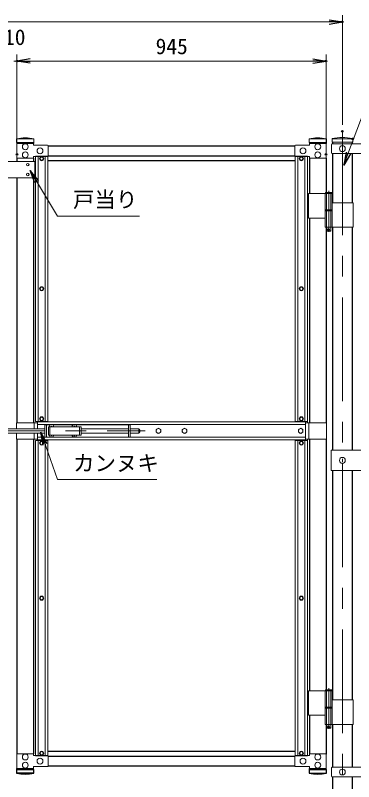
# Model space of a CAD drawing. Units: millimetres, scale not verified. Extents: x -4200 to 4200, y -2970 to 2970.
# Drawn here: x 1736 to 2771, y -619 to 1726 of the extents above; entities that cross this region are included whole.
import ezdxf
from ezdxf.enums import TextEntityAlignment as Align

# ---------------------------------------------------------------- set-up
doc = ezdxf.new("R2010")
doc.units = ezdxf.units.MM
doc.header["$LTSCALE"] = 10
doc.header["$PDMODE"] = 32
doc.header["$PDSIZE"] = 5
doc.linetypes.add('DASHED', pattern=[7.5, 6, -1.5])
doc.linetypes.add('USER1', pattern=[50.8, 31.75, -6.35, 6.35, -6.35])
for name, color, linetype, lineweight in [('0-0_D-STR1', 1, 'Continuous', 25), ('0-1_D-STR3', 3, 'Continuous', 13), ('0-2_D-BMK', 2, 'USER1', 13), ('0-3_D-STR-DIM', 7, 'Continuous', 13), ('0-9_D-STR-TXT', 7, 'Continuous', 13), ('0-B_D-STR2', 7, 'Continuous', 13)]:
    doc.layers.add(name, color=color, linetype=linetype, lineweight=lineweight)
doc.layers.add('0-4_0', color=7, linetype='Continuous')
doc.layers.add('0-5_Defpoints', color=8, linetype='Continuous')
doc.styles.add('ＭＳ ゴシック', font='')
doc.styles.get('ＭＳ ゴシック').set_extended_font_data('MS Gothic')

# ---------------------------------------------------------------- blocks, each defined once
blk = doc.blocks.new('_Open')
at = {"layer": '0-4_0'}
blk.add_line((-10, 1.667), (0, 0), dxfattribs=at)
blk.add_lwpolyline([(-10, -1.667), (0, 0), (-10, 0)], dxfattribs=at)

msp = doc.modelspace()

# ---------------------------------------------------------------- linework, layer by layer
at = {"layer": '0-0_D-STR1'}
for p, q in [((1741.08, 1336.87), (1741.08, 1333.87)), ((1791.88, 1336.87), (1791.88, 1333.87)), ((2635.28, 1336.87), (2635.28, 1333.87)), ((2686.08, 1336.87), (2686.08, 1333.87)), ((2705.83, 1338.07), (2705.83, 1332.86)), ((2766.33, 1338.07), (2766.33, 1332.86)), ((1836.36, 1326.37), (2590.8, 1326.37)), ((1836.36, 1296.37), (2590.8, 1296.37)), ((2705.83, 1302.86), (2705.83, 1153.36)), ((2766.33, 1302.86), (2766.33, 1153.36)), ((1741.08, 1288.87), (1741.08, 1279.05)), ((1791.88, 1288.87), (1791.88, 1279.05)), ((1835.58, 1281.37), (2591.58, 1281.37)), ((2635.28, 1288.87), (2635.28, 1180.66)), ((2686.08, 1288.87), (2686.08, 1183.66)), ((1741.08, 1229.05), (1741.08, 479.36)), ((1791.88, 1229.05), (1791.88, 479.36)), ((2635.28, 1105.66), (2635.28, 479.36)), ((2686.08, 1077.66), (2686.08, 479.36)), ((2686.08, 1077.66), (2686.08, 479.36)), ((2705.83, 1078.36), (2705.83, 395.36)), ((2766.33, 1078.36), (2766.33, 395.36)), ((1741.08, 429.36), (1741.08, -534.24)), ((1791.88, 429.36), (1791.88, -533.13)), ((2635.28, 429.36), (2635.28, -340.34)), ((2686.08, 429.36), (2686.08, -337.34)), ((2705.83, 333.36), (2705.83, -367.64)), ((2766.33, 333.36), (2766.33, -367.64)), ((2635.28, -415.34), (2635.28, -533.13)), ((2686.08, -443.34), (2686.08, -534.24)), ((2705.83, -442.64), (2705.83, -574.14)), ((2766.33, -442.64), (2766.33, -574.14)), ((1835.58, -525.63), (2591.58, -525.63)), ((1836.36, -540.63), (2590.8, -540.63)), ((1739.88, -581.13), (1793.08, -581.13)), ((1739.88, -581.13), (1739.88, -592.13)), ((1741.08, -581.13), (1741.08, -578.13)), ((1791.88, -581.13), (1791.88, -578.13)), ((1793.08, -592.13), (1793.08, -581.13)), ((1836.36, -570.63), (2590.8, -570.63)), ((2634.08, -581.13), (2687.28, -581.13)), ((2634.08, -581.13), (2634.08, -592.13)), ((2635.28, -581.13), (2635.28, -578.13)), ((2686.08, -581.13), (2686.08, -578.13)), ((2687.28, -592.13), (2687.28, -581.13)), ((1791.88, -592.13), (1741.08, -592.13)), ((2634.08, -592.13), (2687.28, -592.13)), ((2705.83, -604.14), (2705.83, -974.14)), ((2766.33, -604.14), (2766.33, -974.14))]:
    msp.add_line(p, q, dxfattribs=at)
for centre in [(1766.48, -475.71), (2660.68, -475.71)]:
    msp.add_arc(centre, 119.43, 257.13052, 282.86948, dxfattribs=at)
at = {"layer": '0-1_D-STR3'}
for p, q in [((1739.88, 1347.87), (1793.08, 1347.87)), ((1739.88, 1336.87), (1739.88, 1347.87)), ((1739.88, 1336.87), (1793.08, 1336.87)), ((1793.08, 1347.87), (1793.08, 1336.87)), ((2634.08, 1347.87), (2687.28, 1347.87)), ((2634.08, 1336.87), (2634.08, 1347.87)), ((2634.08, 1336.87), (2687.28, 1336.87)), ((2687.28, 1347.87), (2687.28, 1336.87)), ((2704.63, 1338.07), (2704.63, 1348.95)), ((2767.53, 1338.07), (2704.63, 1338.07)), ((2766.33, 1347.86), (2705.83, 1347.86)), ((2767.53, 1338.07), (2767.53, 1348.95)), ((1836.63, 1326.37), (1836.63, 1296.37)), ((2590.53, 1326.37), (2590.53, 1296.37)), ((2702.75, 1330.86), (2702.75, 1304.86)), ((2809.08, 1332.86), (2704.75, 1332.86)), ((1835.58, 1295.12), (1797.58, 1295.12)), ((1797.58, 1295.12), (1797.58, 483.61)), ((1805.58, 1295.12), (1805.58, 483.61)), ((1827.58, 1295.12), (1827.58, 483.61)), ((1835.58, 1295.12), (1835.58, 483.61)), ((2591.58, 1295.12), (2629.58, 1295.12)), ((2591.58, 1295.12), (2591.58, 483.61)), ((2599.58, 1295.12), (2599.58, 483.61)), ((2621.58, 1295.12), (2621.58, 483.61)), ((2629.58, 1295.12), (2629.58, 483.61)), ((2809.08, 1302.86), (2704.75, 1302.86)), ((1795.48, 1279.05), (1675.48, 1279.05)), ((1795.48, 1279.05), (1795.48, 1229.05)), ((1795.48, 1229.05), (1675.48, 1229.05)), ((2632.13, 1180.66), (2632.13, 1105.66)), ((2632.13, 1180.66), (2705.04, 1180.66)), ((2683.44, 1180.66), (2683.44, 1130.66)), ((2704.24, 1182.66), (2684.24, 1182.66)), ((2685.24, 1183.66), (2703.24, 1183.66)), ((2704.24, 1182.66), (2703.24, 1183.66)), ((2704.24, 1182.66), (2704.24, 1180.66)), ((2705.04, 1180.66), (2705.04, 1130.66)), ((2705.04, 1152.66), (2769.38, 1152.66)), ((2769.38, 1152.66), (2769.38, 1077.66)), ((2683.44, 1130.66), (2705.04, 1130.66)), ((2683.44, 1127.66), (2705.04, 1127.66)), ((2683.44, 1127.66), (2683.44, 1077.66)), ((2683.74, 1130.66), (2683.74, 1127.66)), ((2683.74, 1127.66), (2704.74, 1127.66)), ((2704.74, 1130.66), (2704.74, 1127.66)), ((2705.04, 1127.66), (2705.04, 1077.66)), ((2632.13, 1105.66), (2683.33, 1105.66)), ((2683.44, 1077.66), (2769.38, 1077.66)), ((2688.24, 1077.66), (2688.24, 1066.66)), ((2689.24, 1065.66), (2688.24, 1066.66)), ((2689.24, 1065.66), (2699.24, 1065.66)), ((2699.24, 1065.66), (2700.24, 1066.66)), ((1739.48, 479.36), (1739.48, 460.86)), ((1739.48, 479.36), (1803.58, 479.36)), ((1793.48, 479.36), (1793.48, 460.86)), ((1835.58, 483.61), (1797.58, 483.61)), ((1803.58, 481.86), (2623.58, 481.86)), ((1803.58, 460.86), (1803.58, 481.86)), ((1803.58, 473.86), (2623.58, 473.86)), ((1826.73, 473.36), (1826.73, 435.36)), ((1826.73, 473.36), (1844.13, 473.36)), ((1831.23, 473.36), (1831.23, 435.36)), ((1846.34, 470.01), (1846.31, 468.71)), ((1846.34, 470.01), (1847.13, 470.01)), ((1847.13, 470.01), (1847.15, 468.71)), ((1849.33, 473.36), (1914.13, 473.36)), ((1916.34, 470.01), (1916.31, 468.71)), ((1916.34, 470.01), (1917.13, 470.01)), ((1917.13, 470.01), (1917.15, 468.71)), ((1919.33, 473.36), (2086.73, 473.36)), ((2082.23, 473.36), (2082.23, 435.36)), ((2086.73, 473.36), (2086.73, 435.36)), ((2591.58, 483.61), (2629.58, 483.61)), ((2623.58, 426.86), (2623.58, 481.86)), ((2687.68, 479.36), (2623.58, 479.36)), ((2633.68, 479.36), (2633.68, 429.36)), ((2687.68, 479.36), (2687.68, 429.36)), ((1645.93, 460.86), (1826.73, 460.86)), ((1645.93, 447.86), (1826.73, 447.86)), ((1739.48, 447.86), (1739.48, 429.36)), ((1793.48, 447.86), (1793.48, 429.36)), ((1803.58, 426.86), (1803.58, 447.86)), ((1837.23, 466.86), (1837.23, 441.86)), ((1837.23, 466.86), (1937.23, 466.86)), ((1844.88, 467.28), (1843.58, 467.26)), ((1843.58, 467.26), (1843.58, 466.86)), ((1914.88, 467.28), (1913.58, 467.26)), ((1913.58, 467.26), (1913.58, 466.86)), ((1918.58, 467.28), (1919.88, 467.26)), ((1919.88, 467.26), (1919.88, 466.86)), ((1937.23, 466.86), (1937.23, 441.86)), ((1937.23, 460.86), (2082.23, 460.86)), ((1937.23, 447.86), (2082.23, 447.86)), ((2086.73, 460.86), (2113.73, 460.86)), ((2086.73, 447.86), (2113.73, 447.86)), ((2113.73, 460.86), (2113.73, 447.86)), ((2116.73, 457.86), (2116.73, 450.86)), ((1739.48, 429.36), (1803.58, 429.36)), ((1835.58, 425.11), (1797.58, 425.11)), ((1797.58, -539.38), (1797.58, 425.11)), ((1803.58, 434.86), (2623.58, 434.86)), ((1803.58, 426.86), (2623.58, 426.86)), ((1805.58, -539.38), (1805.58, 425.11)), ((1826.73, 435.36), (1844.13, 435.36)), ((1827.58, -539.38), (1827.58, 425.11)), ((1835.58, -539.38), (1835.58, 425.11)), ((1837.23, 441.86), (1937.23, 441.86)), ((1843.58, 441.47), (1843.58, 441.86)), ((1844.88, 441.44), (1843.58, 441.47)), ((1846.34, 438.71), (1846.31, 440.01)), ((1846.34, 438.71), (1847.13, 438.71)), ((1847.13, 438.71), (1847.15, 440.01)), ((1848.58, 441.44), (1849.88, 441.47)), ((1849.33, 435.36), (1914.13, 435.36)), ((1849.88, 441.47), (1849.88, 441.86)), ((1913.58, 441.47), (1913.58, 441.86)), ((1914.88, 441.44), (1913.58, 441.47)), ((1916.34, 438.71), (1916.31, 440.01)), ((1916.34, 438.71), (1917.13, 438.71)), ((1917.13, 438.71), (1917.15, 440.01)), ((1918.58, 441.44), (1919.88, 441.47)), ((1919.33, 435.36), (2086.73, 435.36)), ((1919.88, 441.47), (1919.88, 441.86)), ((2591.58, 425.11), (2629.58, 425.11)), ((2591.58, -539.38), (2591.58, 425.11)), ((2599.58, -539.38), (2599.58, 425.11)), ((2621.58, -539.38), (2621.58, 425.11)), ((2687.68, 429.36), (2623.58, 429.36)), ((2629.58, -539.38), (2629.58, 425.11)), ((2702.13, 395.36), (2809.08, 395.36)), ((2702.13, 333.36), (2702.13, 395.36)), ((2702.13, 333.36), (2809.08, 333.36)), ((2632.13, -340.34), (2632.13, -415.34)), ((2632.13, -340.34), (2705.04, -340.34)), ((2683.44, -340.34), (2683.44, -390.34)), ((2704.24, -338.34), (2684.24, -338.34)), ((2685.24, -337.34), (2703.24, -337.34)), ((2704.24, -338.34), (2703.24, -337.34)), ((2704.24, -338.34), (2704.24, -340.34)), ((2705.04, -340.34), (2705.04, -390.34)), ((2705.04, -368.34), (2769.38, -368.34)), ((2769.38, -368.34), (2769.38, -443.34)), ((2683.44, -390.34), (2705.04, -390.34)), ((2683.44, -393.34), (2705.04, -393.34)), ((2683.44, -393.34), (2683.44, -443.34)), ((2683.74, -390.34), (2683.74, -393.34)), ((2683.74, -393.34), (2704.74, -393.34)), ((2704.74, -390.34), (2704.74, -393.34)), ((2705.04, -393.34), (2705.04, -443.34)), ((2632.13, -415.34), (2683.33, -415.34)), ((2683.44, -443.34), (2769.38, -443.34)), ((2688.24, -443.34), (2688.24, -454.34)), ((2689.24, -455.34), (2688.24, -454.34)), ((2689.24, -455.34), (2699.24, -455.34)), ((2699.24, -455.34), (2700.24, -454.34)), ((1835.58, -539.38), (1797.58, -539.38)), ((1836.63, -570.63), (1836.63, -540.63)), ((2590.53, -570.63), (2590.53, -540.63)), ((2591.58, -539.38), (2629.58, -539.38)), ((2702.75, -576.14), (2702.75, -602.14)), ((2809.08, -574.14), (2704.75, -574.14)), ((2809.08, -604.14), (2704.75, -604.14))]:
    msp.add_line(p, q, dxfattribs=at)
at = {"layer": '0-1_D-STR3', "linetype": 'DASHED'}
for p, q in [((2687.94, 1180.66), (2687.94, 1130.66)), ((2700.54, 1180.66), (2700.54, 1130.66)), ((2687.94, 1127.66), (2687.94, 1077.66)), ((2700.54, 1127.66), (2700.54, 1077.66)), ((1841.73, 466.86), (1841.73, 441.86)), ((1932.73, 466.86), (1932.73, 441.86)), ((2687.94, -340.34), (2687.94, -390.34)), ((2700.54, -340.34), (2700.54, -390.34)), ((2687.94, -393.34), (2687.94, -443.34)), ((2700.54, -393.34), (2700.54, -443.34))]:
    msp.add_line(p, q, dxfattribs=at)
at = {"layer": '0-1_D-STR3'}
for points in [[(1791.88, 1288.87), (1741.08, 1288.87), (1741.08, 1333.87), (1791.88, 1333.87), (1791.88, 1328.37), (1834.63, 1328.37)], [(2635.28, 1288.87), (2686.08, 1288.87), (2686.08, 1333.87), (2635.28, 1333.87), (2635.28, 1328.37), (2592.53, 1328.37)], [(1791.88, 1288.87), (1791.88, 1294.37), (1834.63, 1294.37)], [(2635.28, 1288.87), (2635.28, 1294.37), (2592.53, 1294.37)], [(2685.24, 1183.66), (2684.24, 1182.66), (2684.24, 1180.66)], [(2700.24, 1077.66), (2700.24, 1066.66), (2688.24, 1066.66)], [(1848.58, 467.28), (1849.88, 467.26), (1849.88, 466.86)], [(2685.24, -337.34), (2684.24, -338.34), (2684.24, -340.34)], [(2700.24, -443.34), (2700.24, -454.34), (2688.24, -454.34)], [(1791.88, -533.13), (1741.08, -533.13), (1741.08, -578.13), (1791.88, -578.13), (1791.88, -572.63), (1834.63, -572.63)], [(1791.88, -533.13), (1791.88, -538.63), (1834.63, -538.63)], [(2635.28, -533.13), (2686.08, -533.13), (2686.08, -578.13), (2635.28, -578.13), (2635.28, -572.63), (2592.53, -572.63)], [(2635.28, -533.13), (2635.28, -538.63), (2592.53, -538.63)]]:
    msp.add_lwpolyline(points, dxfattribs=at)
for points in [[(1810.81, 1287.37), (1813.69, 1292.37), (1819.47, 1292.37), (1822.35, 1287.37), (1819.47, 1282.37), (1813.69, 1282.37)], [(2616.35, 1287.37), (2613.47, 1292.37), (2607.69, 1292.37), (2604.81, 1287.37), (2607.69, 1282.37), (2613.47, 1282.37)], [(1810.81, 889.36), (1813.69, 894.36), (1819.47, 894.36), (1822.35, 889.36), (1819.47, 884.36), (1813.69, 884.36)], [(2616.35, 889.36), (2613.47, 894.36), (2607.69, 894.36), (2604.81, 889.36), (2607.69, 884.36), (2613.47, 884.36)], [(1810.81, 491.36), (1813.69, 486.36), (1819.47, 486.36), (1822.35, 491.36), (1819.47, 496.36), (1813.69, 496.36)], [(2616.35, 491.36), (2613.47, 486.36), (2607.69, 486.36), (2604.81, 491.36), (2607.69, 496.36), (2613.47, 496.36)], [(2173.58, 462.46), (2166.57, 458.41), (2166.57, 450.31), (2173.58, 446.26), (2180.6, 450.31), (2180.6, 458.41)], [(2253.58, 462.46), (2246.57, 458.41), (2246.57, 450.31), (2253.58, 446.26), (2260.6, 450.31), (2260.6, 458.41)], [(2608.58, 462.46), (2601.57, 458.41), (2601.57, 450.31), (2608.58, 446.26), (2615.6, 450.31), (2615.6, 458.41)], [(1810.81, 417.36), (1813.69, 422.36), (1819.47, 422.36), (1822.35, 417.36), (1819.47, 412.36), (1813.69, 412.36)], [(2616.35, 417.36), (2613.47, 422.36), (2607.69, 422.36), (2604.81, 417.36), (2607.69, 412.36), (2613.47, 412.36)], [(1810.81, -57.14), (1813.69, -52.14), (1819.47, -52.14), (1822.35, -57.14), (1819.47, -62.14), (1813.69, -62.14)], [(2616.35, -57.14), (2613.47, -52.14), (2607.69, -52.14), (2604.81, -57.14), (2607.69, -62.14), (2613.47, -62.14)], [(1810.81, -531.63), (1813.69, -536.63), (1819.47, -536.63), (1822.35, -531.63), (1819.47, -526.63), (1813.69, -526.63)], [(1810.81, -531.63), (1813.69, -536.63), (1819.47, -536.63), (1822.35, -531.63), (1819.47, -526.63), (1813.69, -526.63)], [(2616.35, -531.63), (2613.47, -536.63), (2607.69, -536.63), (2604.81, -531.63), (2607.69, -526.63), (2613.47, -526.63)]]:
    msp.add_lwpolyline(points, close=True, dxfattribs=at)
for centre, radius in [((1766.48, 1323.87), 9), ((1811.63, 1311.37), 9), ((2615.53, 1311.37), 9), ((2660.68, 1323.87), 9), ((2736.08, 1317.86), 9), ((1766.48, 1298.87), 9), ((1816.58, 1287.37), 6.25), ((1816.58, 1287.37), 5), ((2610.58, 1287.37), 6.25), ((2610.58, 1287.37), 5), ((2660.68, 1298.87), 9), ((1773.99, 1269.05), 4), ((1773.99, 1239.05), 4), ((2694.24, 1070.66), 2.5), ((1816.58, 889.36), 6.25), ((1816.58, 889.36), 5), ((2610.58, 889.36), 6.25), ((2610.58, 889.36), 5), ((1816.58, 491.36), 6.25), ((1816.58, 491.36), 5), ((2610.58, 491.36), 6.25), ((2610.58, 491.36), 5), ((2173.58, 454.36), 7.03), ((2253.58, 454.36), 7.03), ((2608.58, 454.36), 7.03), ((1816.58, 417.36), 6.25), ((1816.58, 417.36), 5), ((2610.58, 417.36), 6.25), ((2610.58, 417.36), 5), ((2736.08, 364.36), 9), ((1816.58, -57.14), 6.25), ((1816.58, -57.14), 5), ((2610.58, -57.14), 6.25), ((2610.58, -57.14), 5), ((2694.24, -450.34), 2.5), ((1766.48, -543.13), 9), ((1816.58, -531.63), 6.25), ((1816.58, -531.63), 6.25), ((1816.58, -531.63), 5), ((1816.58, -531.63), 5), ((2610.58, -531.63), 6.25), ((2610.58, -531.63), 5), ((2660.68, -543.13), 9), ((1766.48, -568.13), 9), ((1811.63, -555.63), 9), ((2615.53, -555.63), 9), ((2660.68, -568.13), 9), ((2736.08, -589.14), 9)]:
    msp.add_circle(centre, radius, dxfattribs=at)
for centre, radius, start, end in [((1766.48, 1231.44), 119.43, 77.13052, 102.86948), ((2660.68, 1231.44), 119.43, 77.13052, 102.86948), ((2736.08, 1192.07), 160, 78.66399, 101.33601), ((1834.63, 1326.37), 2, 0, 90), ((2592.53, 1326.37), 2, 90, 180), ((2704.75, 1330.86), 2, 90, 180), ((1834.63, 1296.37), 2, 270, 0), ((2592.53, 1296.37), 2, 180, 270), ((2704.75, 1304.86), 2, 180, 270), ((1846.73, 466.86), 7, 0, 180), ((1916.73, 466.86), 7, 0, 180), ((1844.83, 468.77), 1.49, 270, 0), ((1848.64, 468.77), 1.49, 180, 270), ((1914.83, 468.77), 1.49, 270, 0), ((1918.64, 468.77), 1.49, 180, 270), ((2113.73, 457.86), 3, 0, 90), ((2113.73, 450.86), 3, 270, 0), ((1846.73, 441.86), 7, 180, 0), ((1844.83, 439.96), 1.49, 0, 90), ((1848.64, 439.96), 1.49, 90, 180), ((1916.73, 441.86), 7, 180, 0), ((1914.83, 439.96), 1.49, 0, 90), ((1918.64, 439.96), 1.49, 90, 180), ((1834.63, -540.63), 2, 0, 90), ((2592.53, -540.63), 2, 90, 180), ((1834.63, -570.63), 2, 270, 0), ((2592.53, -570.63), 2, 180, 270), ((2704.75, -576.14), 2, 90, 180), ((2704.75, -602.14), 2, 180, 270)]:
    msp.add_arc(centre, radius, start, end, dxfattribs=at)
at = {"layer": '0-2_D-BMK'}
for p, q in [((2736.08, 1371.1), (2736.08, -984.72)), ((2694.24, 1188.58), (2694.24, 1063.69)), ((2690.61, 1070.66), (2697.87, 1070.66)), ((1508.61, 454.36), (2133.06, 454.36)), ((2736.08, 359.39), (2736.08, 369.33)), ((2694.24, -332.42), (2694.24, -457.31)), ((2690.61, -450.34), (2697.87, -450.34))]:
    msp.add_line(p, q, dxfattribs=at)
at = {"layer": '0-3_D-STR-DIM'}
for p, q in [((2736.08, 1391.1), (2736.08, 1725.86)), ((776.08, 1705.86), (2696.08, 1705.86)), ((1741.08, 1320.26), (1741.08, 1605.86)), ((1741.08, 1320.26), (1741.08, 1605.86)), ((2686.08, 1320.26), (2686.08, 1605.86)), ((1731.08, 1585.86), (1741.08, 1585.86)), ((1781.08, 1585.86), (2646.08, 1585.86)), ((1781.08, 1585.86), (1821.08, 1585.86))]:
    msp.add_line(p, q, dxfattribs=at)
at = {"layer": '0-5_Defpoints'}
for p in [(2736.08, 1705.86), (1741.08, 1585.86), (2686.08, 1585.86), (2736.08, 1371.1), (2767.53, 1347.86), (1741.08, 1300.26), (2686.08, 1300.26)]:
    msp.add_point(p, dxfattribs=at)
at = {"layer": '0-9_D-STR-TXT'}
for points in [[(3365.6, 1509.55), (2830.92, 1509.55), (2740.92, 1269.28)], [(2115.59, 1111.8), (1864.57, 1111.8), (1781.97, 1249.56)], [(2168.54, 305.37), (1864.57, 305.37), (1814.78, 448.74)]]:
    msp.add_lwpolyline(points, dxfattribs=at)
at = {"layer": '0-B_D-STR2'}
for p, q in [((2629.58, 479.36), (2629.58, 483.12)), ((2629.58, 425.62), (2629.58, 429.36))]:
    msp.add_line(p, q, dxfattribs=at)

# ---------------------------------------------------------------- block references
at = {"layer": '0-3_D-STR-DIM', "xscale": 4, "yscale": 4}
for p in [(2736.08, 1705.86), (2686.08, 1585.86)]:
    msp.add_blockref('_Open', p, dxfattribs=at)
at = {"layer": '0-3_D-STR-DIM', "xscale": 4, "yscale": 4, "rotation": 180}
msp.add_blockref('_Open', (1741.08, 1585.86), dxfattribs=at)
msp.add_blockref('_Open', (1741.08, 1585.86), dxfattribs=at)
at = {"layer": '0-9_D-STR-TXT', "xscale": 4, "yscale": 4}
for p, rotation in [((2740.22, 1267.41), 249.46512), ((1780.94, 1251.28), 120.94729), ((1814.12, 450.63), 109.15293)]:
    msp.add_blockref('_Open', p, dxfattribs=dict(at, rotation=rotation))

# ---------------------------------------------------------------- texts
at = {"layer": '0-3_D-STR-DIM', "style": 'ＭＳ ゴシック'}
for s, p in [('10', (1701.68, 1620.61)), ('945', (2165.11, 1592.61))]:
    msp.add_text(s, height=48.09, dxfattribs=at).set_placement(p, align=Align.BOTTOM_LEFT)
at = {"layer": '0-9_D-STR-TXT', "style": 'ＭＳ ゴシック'}
for s, p in [('戸当り', (1912.45, 1123.88)), ('カンヌキ', (1912.45, 317.44))]:
    msp.add_text(s, height=48.09, dxfattribs=at).set_placement(p, align=Align.BOTTOM_LEFT)

doc.saveas('drawing.dxf')
